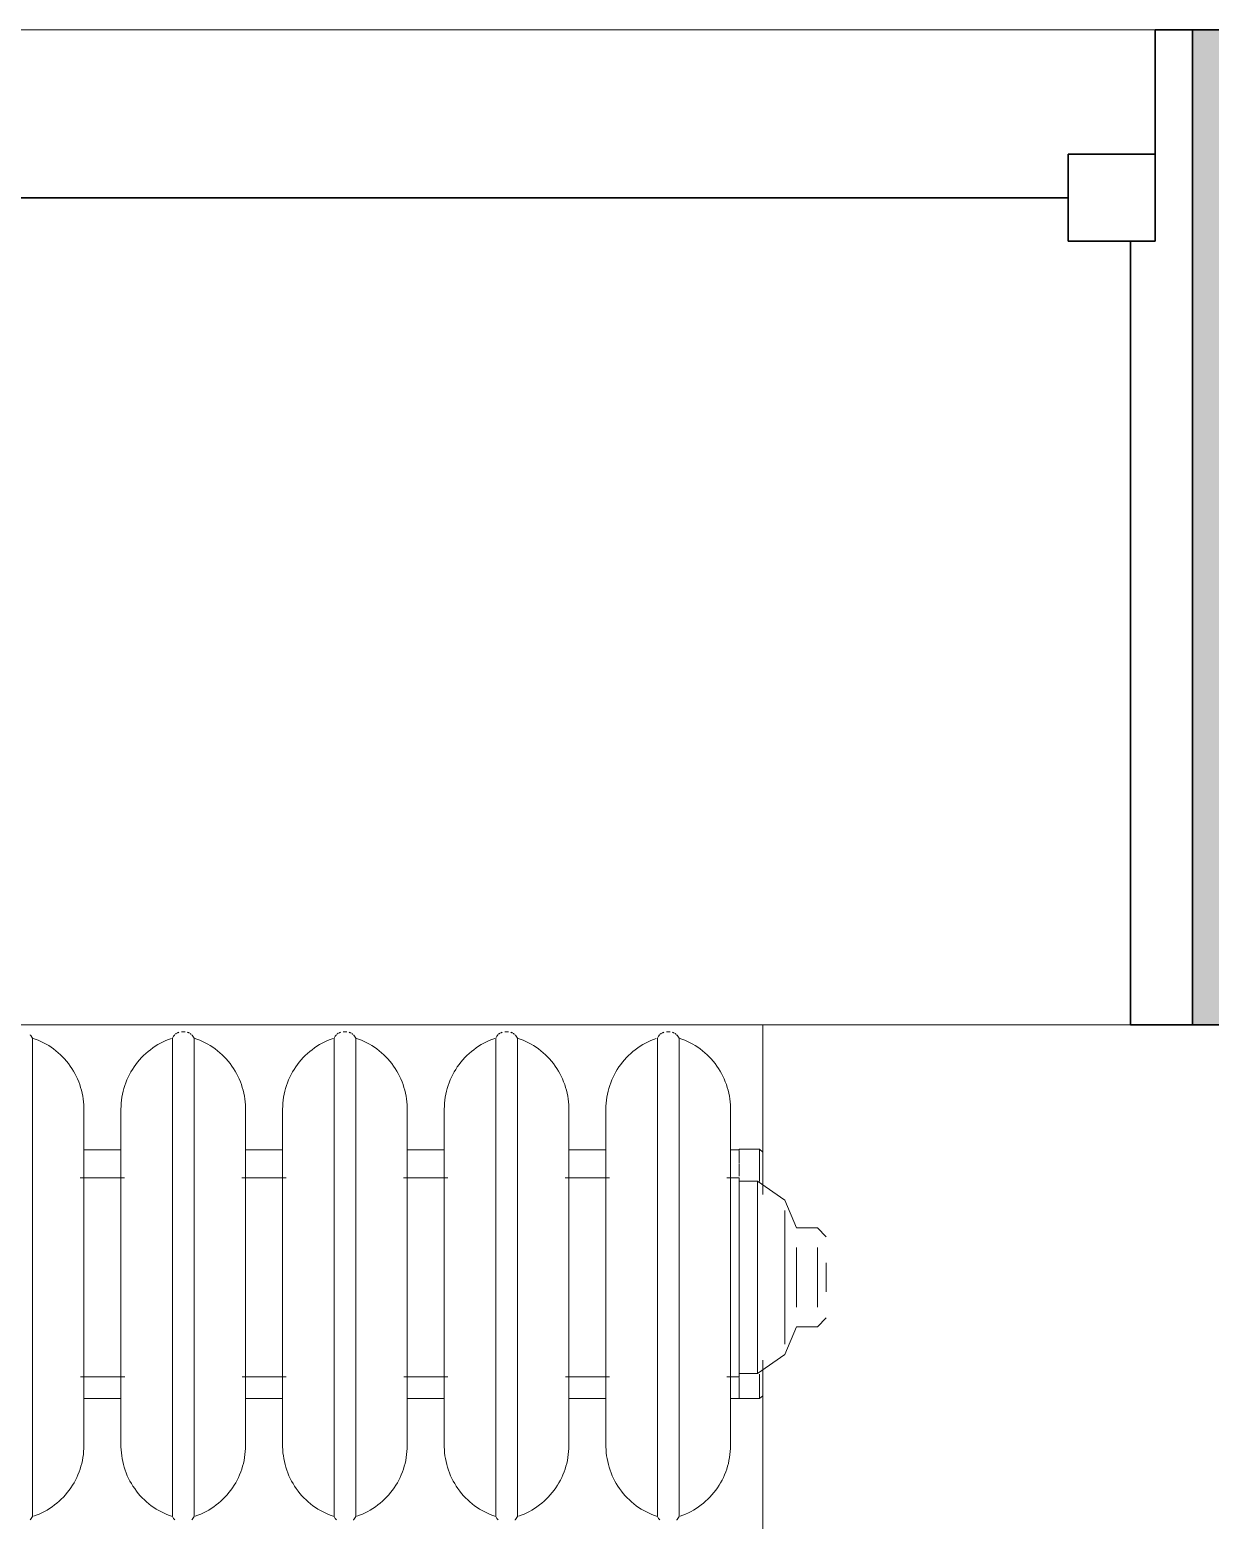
# Model space of a CAD drawing. Header units: inches. Extents: x -1159 to 2819, y -194 to 4438.
# Drawn here: x -400.94 to -377.2, y 533.73 to 563.68 of the extents above; entities that cross this region are included whole.
import ezdxf

# ---------------------------------------------------------------- set-up
doc = ezdxf.new("R2010")
doc.units = ezdxf.units.IN
doc.header["$MEASUREMENT"] = 0
for name, color, linetype, lineweight in [('A-GENM', 13, 'Continuous', 18), ('A-GLAZ', 151, 'Continuous', 18), ('A-WALL', 113, 'Continuous', 18), ('A-WALL-PATT', 111, 'Continuous', 18), ('Q-CASE', 31, 'Continuous', 9)]:
    doc.layers.add(name, color=color, linetype=linetype, lineweight=lineweight)

# ---------------------------------------------------------------- blocks, each defined once
blk = doc.blocks.new('Double Hung - side window 4_ X 6_ 3_ H 3-6972675-3RD FLOOR - POWER _ SIGNAL B')
at = {"layer": 'A-GLAZ', "color": 8, "lineweight": 30}
for p, q in [((-20.865, 10), (-22.115, 10)), ((-20.865, 10), (-20.865, -5.75)), ((20.865, 10), (22.115, 10)), ((20.865, -5.75), (20.865, 10)), ((-21.365, -5.75), (-19.615, -5.75)), ((-21.365, -7.5), (-21.365, -5.75)), ((-21.365, -5.75), (-20.865, -5.75)), ((-21.365, -5.75), (-21.365, -10)), ((-19.615, -7.5), (-19.615, -5.75)), ((19.615, -7.5), (19.615, -5.75)), ((21.365, -5.75), (19.615, -5.75)), ((20.865, -5.75), (21.365, -5.75)), ((21.365, -7.5), (21.365, -5.75)), ((21.365, -5.75), (21.365, -10)), ((-19.615, -6.625), (19.615, -6.625)), ((-21.365, -7.5), (-19.615, -7.5)), ((21.365, -7.5), (19.615, -7.5)), ((-22.115, -10), (-21.365, -10)), ((22.115, -10), (21.365, -10))]:
    blk.add_line(p, q, dxfattribs=at)
blk = doc.blocks.new('Cast_Iron_Radiator_8182 - Cast_Iron_Radiator_8182-V40-3RD FLOOR - POWER _ SIGNAL B')
at = {"layer": 'A-GENM', "lineweight": 9}
for p, q in [((-5.943, 4.848), (-5.968, 4.809)), ((-5.968, 1), (-5.968, 4.809)), ((-5.532, 4.809), (-5.557, 4.848)), ((-5.532, 1), (-5.532, 4.809)), ((-2.693, 4.848), (-2.718, 4.809)), ((-2.718, 1), (-2.718, 4.809)), ((-2.282, 4.809), (-2.307, 4.848)), ((-2.282, 1), (-2.282, 4.809)), ((0.557, 4.848), (0.532, 4.809)), ((0.532, 1), (0.532, 4.809)), ((0.968, 4.809), (0.943, 4.848)), ((0.968, 1), (0.968, 4.809)), ((3.807, 4.848), (3.782, 4.809)), ((3.782, 1), (3.782, 4.809)), ((4.218, 4.809), (4.193, 4.848)), ((4.218, 1), (4.218, 4.809)), ((7.057, 4.848), (7.032, 4.809)), ((7.032, 1), (7.032, 4.809)), ((-7.584, 2.438), (-7.654, 2.38)), ((-7.179, 2.438), (-7.584, 2.438)), ((-7.584, 1.944), (-7.584, 2.438)), ((-6.996, 2.438), (-7.179, 2.438)), ((-7.179, 2.296), (-7.179, 2.438)), ((-3.746, 2.438), (-4.501, 2.438)), ((-0.496, 2.438), (-1.251, 2.438)), ((2.754, 2.438), (1.999, 2.438)), ((6.004, 2.438), (5.249, 2.438)), ((-7.179, 2.305), (-7.179, 2.192)), ((-7.179, 2.013), (-7.179, 2.188)), ((-7.545, 1.935), (-8.095, 1.55)), ((-7.179, 1.935), (-7.545, 1.935)), ((-7.545, 1.935), (-7.545, -1.935)), ((-6.932, 2), (-7.179, 2)), ((-7.179, -2), (-7.179, 2)), ((-3.682, 2), (-4.572, 2)), ((-0.432, 2), (-1.322, 2)), ((2.818, 2), (1.928, 2)), ((6.068, 2), (5.178, 2)), ((-8.095, 1.55), (-8.331, 0.993)), ((-8.095, 1.342), (-8.095, -1.342)), ((-8.753, 0.993), (-8.929, 0.816)), ((-8.331, 0.993), (-8.753, 0.993)), ((-7.002, 1), (-7.002, -1)), ((-5.968, -1), (-5.968, 1)), ((-5.532, -1), (-5.532, 1)), ((-4.498, -1), (-4.498, 1)), ((-3.752, 1), (-3.752, -1)), ((-2.718, -1), (-2.718, 1)), ((-2.282, -1), (-2.282, 1)), ((-1.248, -1), (-1.248, 1)), ((-0.502, 1), (-0.502, -1)), ((0.532, -1), (0.532, 1)), ((0.968, -1), (0.968, 1)), ((2.002, -1), (2.002, 1)), ((2.748, 1), (2.748, -1)), ((3.782, -1), (3.782, 1)), ((4.218, -1), (4.218, 1)), ((5.252, -1), (5.252, 1)), ((5.998, 1), (5.998, -1)), ((7.032, -1), (7.032, 1)), ((-8.753, 0.602), (-8.753, -0.602)), ((-8.331, 0.602), (-8.331, -0.602)), ((-8.929, 0.294), (-8.929, -0.294)), ((-8.929, -0.816), (-8.753, -0.993)), ((-8.753, -0.993), (-8.331, -0.993)), ((-8.331, -0.993), (-8.095, -1.55)), ((-5.968, -4.809), (-5.968, -1)), ((-5.532, -4.809), (-5.532, -1)), ((-2.718, -4.809), (-2.718, -1)), ((-2.282, -4.809), (-2.282, -1)), ((0.532, -4.809), (0.532, -1)), ((0.968, -4.809), (0.968, -1)), ((3.782, -4.809), (3.782, -1)), ((4.218, -4.809), (4.218, -1)), ((7.032, -4.809), (7.032, -1)), ((-8.095, -1.55), (-7.545, -1.935)), ((-7.584, -2.575), (-7.584, -1.924)), ((-7.545, -1.935), (-7.179, -1.935)), ((-7.179, -2), (-6.928, -2)), ((-7.179, -2.287), (-7.179, -2.034)), ((-4.568, -2), (-3.678, -2)), ((-1.318, -2), (-0.428, -2)), ((1.932, -2), (2.822, -2)), ((5.182, -2), (6.072, -2)), ((-7.179, -2.301), (-7.179, -2.452)), ((-7.654, -2.516), (-7.584, -2.575)), ((-7.584, -2.575), (-7.179, -2.575)), ((-7.179, -2.551), (-7.179, -2.436)), ((-7.179, -2.562), (-6.997, -2.562)), ((-7.179, -2.565), (-7.179, -2.575)), ((-4.503, -2.562), (-3.747, -2.562)), ((-1.253, -2.562), (-0.497, -2.562)), ((1.997, -2.562), (2.753, -2.562)), ((5.247, -2.562), (6.003, -2.562)), ((-5.968, -4.809), (-5.943, -4.848)), ((-5.787, -4.933), (-5.75, -4.933)), ((-5.75, -4.933), (-5.713, -4.933)), ((-5.557, -4.848), (-5.532, -4.809)), ((-2.718, -4.809), (-2.693, -4.848)), ((-2.537, -4.933), (-2.5, -4.933)), ((-2.5, -4.933), (-2.463, -4.933)), ((-2.307, -4.848), (-2.282, -4.809)), ((0.532, -4.809), (0.557, -4.848)), ((0.713, -4.933), (0.75, -4.933)), ((0.75, -4.933), (0.787, -4.933)), ((0.943, -4.848), (0.968, -4.809)), ((3.782, -4.809), (3.807, -4.848)), ((3.963, -4.933), (4, -4.933)), ((4, -4.933), (4.037, -4.933)), ((4.193, -4.848), (4.218, -4.809)), ((7.032, -4.809), (7.057, -4.848))]:
    blk.add_line(p, q, dxfattribs=at)
at = {"layer": 'A-GENM', "lineweight": 9, "flags": 128}
for points in [[(-7.002, 3.383), (-7.001, 3.443), (-6.997, 3.503), (-6.991, 3.563), (-6.983, 3.622), (-6.972, 3.681), (-6.959, 3.74), (-6.943, 3.798), (-6.926, 3.855), (-6.906, 3.911), (-6.883, 3.967), (-6.859, 4.022), (-6.832, 4.076), (-6.804, 4.128), (-6.773, 4.18), (-6.74, 4.23), (-6.705, 4.279), (-6.668, 4.326), (-6.63, 4.372), (-6.589, 4.416), (-6.547, 4.459), (-6.503, 4.5), (-6.458, 4.539), (-6.411, 4.576), (-6.362, 4.612), (-6.312, 4.645), (-6.261, 4.677), (-6.209, 4.706), (-6.155, 4.733), (-6.101, 4.758), (-6.045, 4.781), (-5.989, 4.802)], [(-5.943, 4.848), (-5.938, 4.854), (-5.934, 4.86), (-5.929, 4.866), (-5.925, 4.872), (-5.919, 4.877)], [(-5.58, 4.876), (-5.575, 4.871), (-5.57, 4.865), (-5.565, 4.859), (-5.561, 4.854), (-5.557, 4.848)], [(-5.532, 4.809), (-5.475, 4.789), (-5.419, 4.767), (-5.365, 4.743), (-5.311, 4.716), (-5.258, 4.688), (-5.206, 4.657), (-5.156, 4.624), (-5.107, 4.59), (-5.059, 4.553), (-5.013, 4.515), (-4.969, 4.474), (-4.926, 4.432), (-4.885, 4.389), (-4.846, 4.343), (-4.808, 4.296), (-4.773, 4.248), (-4.739, 4.198), (-4.707, 4.147), (-4.678, 4.095), (-4.651, 4.042), (-4.625, 3.987), (-4.602, 3.932), (-4.581, 3.876), (-4.563, 3.819), (-4.547, 3.761), (-4.533, 3.703), (-4.521, 3.644), (-4.512, 3.585), (-4.505, 3.525), (-4.5, 3.465), (-4.498, 3.405), (-4.498, 3.383)], [(-3.752, 3.383), (-3.751, 3.443), (-3.747, 3.503), (-3.741, 3.563), (-3.733, 3.622), (-3.722, 3.681), (-3.709, 3.74), (-3.693, 3.798), (-3.676, 3.855), (-3.656, 3.911), (-3.633, 3.967), (-3.609, 4.022), (-3.582, 4.076), (-3.554, 4.128), (-3.523, 4.18), (-3.49, 4.23), (-3.455, 4.279), (-3.418, 4.326), (-3.38, 4.372), (-3.339, 4.416), (-3.297, 4.459), (-3.253, 4.5), (-3.208, 4.539), (-3.161, 4.576), (-3.112, 4.612), (-3.062, 4.645), (-3.011, 4.677), (-2.959, 4.706), (-2.905, 4.733), (-2.851, 4.758), (-2.795, 4.781), (-2.739, 4.802)], [(-2.693, 4.848), (-2.688, 4.854), (-2.684, 4.86), (-2.679, 4.866), (-2.675, 4.872), (-2.669, 4.877)], [(-2.33, 4.876), (-2.325, 4.871), (-2.32, 4.865), (-2.315, 4.859), (-2.311, 4.854), (-2.307, 4.848)], [(-2.282, 4.809), (-2.225, 4.789), (-2.169, 4.767), (-2.115, 4.743), (-2.061, 4.716), (-2.008, 4.688), (-1.956, 4.657), (-1.906, 4.624), (-1.857, 4.59), (-1.809, 4.553), (-1.763, 4.515), (-1.719, 4.474), (-1.676, 4.432), (-1.635, 4.389), (-1.596, 4.343), (-1.558, 4.296), (-1.523, 4.248), (-1.489, 4.198), (-1.457, 4.147), (-1.428, 4.095), (-1.401, 4.042), (-1.375, 3.987), (-1.352, 3.932), (-1.331, 3.876), (-1.313, 3.819), (-1.297, 3.761), (-1.283, 3.703), (-1.271, 3.644), (-1.262, 3.585), (-1.255, 3.525), (-1.25, 3.465), (-1.248, 3.405), (-1.248, 3.383)], [(-0.502, 3.383), (-0.501, 3.443), (-0.497, 3.503), (-0.491, 3.563), (-0.483, 3.622), (-0.472, 3.681), (-0.459, 3.74), (-0.443, 3.798), (-0.426, 3.855), (-0.406, 3.911), (-0.383, 3.967), (-0.359, 4.022), (-0.332, 4.076), (-0.304, 4.128), (-0.273, 4.18), (-0.24, 4.23), (-0.205, 4.279), (-0.168, 4.326), (-0.13, 4.372), (-0.089, 4.416), (-0.047, 4.459), (-0.003, 4.5), (0.042, 4.539), (0.089, 4.576), (0.138, 4.612), (0.188, 4.645), (0.239, 4.677), (0.291, 4.706), (0.345, 4.733), (0.399, 4.758), (0.455, 4.781), (0.511, 4.802)], [(0.557, 4.848), (0.562, 4.854), (0.566, 4.86), (0.571, 4.866), (0.575, 4.872), (0.581, 4.877)], [(0.92, 4.876), (0.925, 4.871), (0.93, 4.865), (0.935, 4.859), (0.939, 4.854), (0.943, 4.848)], [(0.968, 4.809), (1.025, 4.789), (1.081, 4.767), (1.135, 4.743), (1.189, 4.716), (1.242, 4.688), (1.294, 4.657), (1.344, 4.624), (1.393, 4.59), (1.441, 4.553), (1.487, 4.515), (1.531, 4.474), (1.574, 4.432), (1.615, 4.389), (1.654, 4.343), (1.692, 4.296), (1.727, 4.248), (1.761, 4.198), (1.793, 4.147), (1.822, 4.095), (1.849, 4.042), (1.875, 3.987), (1.898, 3.932), (1.919, 3.876), (1.937, 3.819), (1.953, 3.761), (1.967, 3.703), (1.979, 3.644), (1.988, 3.585), (1.995, 3.525), (2, 3.465), (2.002, 3.405), (2.002, 3.383)], [(2.748, 3.383), (2.749, 3.443), (2.753, 3.503), (2.759, 3.563), (2.767, 3.622), (2.778, 3.681), (2.791, 3.74), (2.807, 3.798), (2.824, 3.855), (2.844, 3.911), (2.867, 3.967), (2.891, 4.022), (2.918, 4.076), (2.946, 4.128), (2.977, 4.18), (3.01, 4.23), (3.045, 4.279), (3.082, 4.326), (3.12, 4.372), (3.161, 4.416), (3.203, 4.459), (3.247, 4.5), (3.292, 4.539), (3.339, 4.576), (3.388, 4.612), (3.438, 4.645), (3.489, 4.677), (3.541, 4.706), (3.595, 4.733), (3.649, 4.758), (3.705, 4.781), (3.761, 4.802)], [(3.807, 4.848), (3.812, 4.854), (3.816, 4.86), (3.821, 4.866), (3.825, 4.872), (3.831, 4.877)], [(4.17, 4.876), (4.175, 4.871), (4.18, 4.865), (4.185, 4.859), (4.189, 4.854), (4.193, 4.848)], [(4.218, 4.809), (4.275, 4.789), (4.331, 4.767), (4.385, 4.743), (4.439, 4.716), (4.492, 4.688), (4.544, 4.657), (4.594, 4.624), (4.643, 4.59), (4.691, 4.553), (4.737, 4.515), (4.781, 4.474), (4.824, 4.432), (4.865, 4.389), (4.904, 4.343), (4.942, 4.296), (4.977, 4.248), (5.011, 4.198), (5.043, 4.147), (5.072, 4.095), (5.099, 4.042), (5.125, 3.987), (5.148, 3.932), (5.169, 3.876), (5.187, 3.819), (5.203, 3.761), (5.217, 3.703), (5.229, 3.644), (5.238, 3.585), (5.245, 3.525), (5.25, 3.465), (5.252, 3.405), (5.252, 3.383)], [(5.998, 3.383), (5.999, 3.443), (6.003, 3.503), (6.009, 3.563), (6.017, 3.622), (6.028, 3.681), (6.041, 3.74), (6.057, 3.798), (6.074, 3.855), (6.094, 3.911), (6.117, 3.967), (6.141, 4.022), (6.168, 4.076), (6.196, 4.128), (6.227, 4.18), (6.26, 4.23), (6.295, 4.279), (6.332, 4.326), (6.37, 4.372), (6.411, 4.416), (6.453, 4.459), (6.497, 4.5), (6.542, 4.539), (6.589, 4.576), (6.638, 4.612), (6.688, 4.645), (6.739, 4.677), (6.791, 4.706), (6.845, 4.733), (6.899, 4.758), (6.955, 4.781), (7.011, 4.802)], [(7.057, 4.848), (7.062, 4.854), (7.066, 4.86), (7.071, 4.866), (7.075, 4.872), (7.081, 4.877)], [(-7.002, 2.438), (-7.002, 2.498), (-7.002, 2.571), (-7.002, 2.642), (-7.002, 2.71), (-7.002, 2.775), (-7.002, 2.837), (-7.002, 2.896), (-7.002, 2.952), (-7.002, 3.005), (-7.002, 3.055), (-7.002, 3.102), (-7.002, 3.145), (-7.002, 3.185), (-7.002, 3.221), (-7.002, 3.254), (-7.002, 3.283), (-7.002, 3.309), (-7.002, 3.33), (-7.002, 3.348), (-7.002, 3.363), (-7.002, 3.373), (-7.002, 3.38), (-7.002, 3.383), (-7.002, 3.383)], [(-7.002, 3.383), (-7.002, 3.381), (-7.002, 3.375), (-7.002, 3.366), (-7.002, 3.353), (-7.002, 3.336), (-7.002, 3.315), (-7.002, 3.29), (-7.002, 3.262), (-7.002, 3.23), (-7.002, 3.195), (-7.002, 3.156), (-7.002, 3.114), (-7.002, 3.068), (-7.002, 3.019), (-7.002, 2.967), (-7.002, 2.911), (-7.002, 2.853), (-7.002, 2.792), (-7.002, 2.727), (-7.002, 2.66), (-7.002, 2.591), (-7.002, 2.518), (-7.002, 2.444), (-7.002, 2.367), (-7.002, 2.288), (-7.002, 2.206), (-7.002, 2.123), (-7.002, 2.038), (-7.002, 1.952), (-7.002, 1.864), (-7.002, 1.774), (-7.002, 1.683), (-7.002, 1.591), (-7.002, 1.499), (-7.002, 1.405), (-7.002, 1.311), (-7.002, 1.216), (-7.002, 1.121), (-7.002, 1.026), (-7.002, 1)], [(-4.498, 3.383), (-4.498, 3.381), (-4.498, 3.375), (-4.498, 3.366), (-4.498, 3.353), (-4.498, 3.336), (-4.498, 3.315), (-4.498, 3.29), (-4.498, 3.262), (-4.498, 3.23), (-4.498, 3.195), (-4.498, 3.156), (-4.498, 3.114), (-4.498, 3.068), (-4.498, 3.019), (-4.498, 2.967), (-4.498, 2.911), (-4.498, 2.853), (-4.498, 2.792), (-4.498, 2.727), (-4.498, 2.66), (-4.498, 2.591), (-4.498, 2.518), (-4.498, 2.444)], [(-4.498, 1), (-4.498, 1.095), (-4.498, 1.19), (-4.498, 1.285), (-4.498, 1.38), (-4.498, 1.473), (-4.498, 1.566), (-4.498, 1.659), (-4.498, 1.75), (-4.498, 1.839), (-4.498, 1.928), (-4.498, 2.015), (-4.498, 2.1), (-4.498, 2.184), (-4.498, 2.266), (-4.498, 2.346), (-4.498, 2.423), (-4.498, 2.498), (-4.498, 2.571), (-4.498, 2.642), (-4.498, 2.71), (-4.498, 2.775), (-4.498, 2.837), (-4.498, 2.896), (-4.498, 2.952), (-4.498, 3.005), (-4.498, 3.055), (-4.498, 3.102), (-4.498, 3.145), (-4.498, 3.185), (-4.498, 3.221), (-4.498, 3.254), (-4.498, 3.283), (-4.498, 3.309), (-4.498, 3.33), (-4.498, 3.348), (-4.498, 3.363), (-4.498, 3.373), (-4.498, 3.38), (-4.498, 3.383), (-4.498, 3.383)], [(-3.752, 2.438), (-3.752, 2.498), (-3.752, 2.571), (-3.752, 2.642), (-3.752, 2.71), (-3.752, 2.775), (-3.752, 2.837), (-3.752, 2.896), (-3.752, 2.952), (-3.752, 3.005), (-3.752, 3.055), (-3.752, 3.102), (-3.752, 3.145), (-3.752, 3.185), (-3.752, 3.221), (-3.752, 3.254), (-3.752, 3.283), (-3.752, 3.309), (-3.752, 3.33), (-3.752, 3.348), (-3.752, 3.363), (-3.752, 3.373), (-3.752, 3.38), (-3.752, 3.383), (-3.752, 3.383)], [(-3.752, 3.383), (-3.752, 3.381), (-3.752, 3.375), (-3.752, 3.366), (-3.752, 3.353), (-3.752, 3.336), (-3.752, 3.315), (-3.752, 3.29), (-3.752, 3.262), (-3.752, 3.23), (-3.752, 3.195), (-3.752, 3.156), (-3.752, 3.114), (-3.752, 3.068), (-3.752, 3.019), (-3.752, 2.967), (-3.752, 2.911), (-3.752, 2.853), (-3.752, 2.792), (-3.752, 2.727), (-3.752, 2.66), (-3.752, 2.591), (-3.752, 2.518), (-3.752, 2.444), (-3.752, 2.367), (-3.752, 2.288), (-3.752, 2.206), (-3.752, 2.123), (-3.752, 2.038), (-3.752, 1.952), (-3.752, 1.864), (-3.752, 1.774), (-3.752, 1.683), (-3.752, 1.591), (-3.752, 1.499), (-3.752, 1.405), (-3.752, 1.311), (-3.752, 1.216), (-3.752, 1.121), (-3.752, 1.026), (-3.752, 1)], [(-1.248, 3.383), (-1.248, 3.381), (-1.248, 3.375), (-1.248, 3.366), (-1.248, 3.353), (-1.248, 3.336), (-1.248, 3.315), (-1.248, 3.29), (-1.248, 3.262), (-1.248, 3.23), (-1.248, 3.195), (-1.248, 3.156), (-1.248, 3.114), (-1.248, 3.068), (-1.248, 3.019), (-1.248, 2.967), (-1.248, 2.911), (-1.248, 2.853), (-1.248, 2.792), (-1.248, 2.727), (-1.248, 2.66), (-1.248, 2.591), (-1.248, 2.518), (-1.248, 2.444)], [(-1.248, 1), (-1.248, 1.095), (-1.248, 1.19), (-1.248, 1.285), (-1.248, 1.38), (-1.248, 1.473), (-1.248, 1.566), (-1.248, 1.659), (-1.248, 1.75), (-1.248, 1.839), (-1.248, 1.928), (-1.248, 2.015), (-1.248, 2.1), (-1.248, 2.184), (-1.248, 2.266), (-1.248, 2.346), (-1.248, 2.423), (-1.248, 2.498), (-1.248, 2.571), (-1.248, 2.642), (-1.248, 2.71), (-1.248, 2.775), (-1.248, 2.837), (-1.248, 2.896), (-1.248, 2.952), (-1.248, 3.005), (-1.248, 3.055), (-1.248, 3.102), (-1.248, 3.145), (-1.248, 3.185), (-1.248, 3.221), (-1.248, 3.254), (-1.248, 3.283), (-1.248, 3.309), (-1.248, 3.33), (-1.248, 3.348), (-1.248, 3.363), (-1.248, 3.373), (-1.248, 3.38), (-1.248, 3.383), (-1.248, 3.383)], [(-0.502, 2.438), (-0.502, 2.498), (-0.502, 2.571), (-0.502, 2.642), (-0.502, 2.71), (-0.502, 2.775), (-0.502, 2.837), (-0.502, 2.896), (-0.502, 2.952), (-0.502, 3.005), (-0.502, 3.055), (-0.502, 3.102), (-0.502, 3.145), (-0.502, 3.185), (-0.502, 3.221), (-0.502, 3.254), (-0.502, 3.283), (-0.502, 3.309), (-0.502, 3.33), (-0.502, 3.348), (-0.502, 3.363), (-0.502, 3.373), (-0.502, 3.38), (-0.502, 3.383), (-0.502, 3.383)], [(-0.502, 3.383), (-0.502, 3.381), (-0.502, 3.375), (-0.502, 3.366), (-0.502, 3.353), (-0.502, 3.336), (-0.502, 3.315), (-0.502, 3.29), (-0.502, 3.262), (-0.502, 3.23), (-0.502, 3.195), (-0.502, 3.156), (-0.502, 3.114), (-0.502, 3.068), (-0.502, 3.019), (-0.502, 2.967), (-0.502, 2.911), (-0.502, 2.853), (-0.502, 2.792), (-0.502, 2.727), (-0.502, 2.66), (-0.502, 2.591), (-0.502, 2.518), (-0.502, 2.444), (-0.502, 2.367), (-0.502, 2.288), (-0.502, 2.206), (-0.502, 2.123), (-0.502, 2.038), (-0.502, 1.952), (-0.502, 1.864), (-0.502, 1.774), (-0.502, 1.683), (-0.502, 1.591), (-0.502, 1.499), (-0.502, 1.405), (-0.502, 1.311), (-0.502, 1.216), (-0.502, 1.121), (-0.502, 1.026), (-0.502, 1)], [(2.002, 3.383), (2.002, 3.381), (2.002, 3.375), (2.002, 3.366), (2.002, 3.353), (2.002, 3.336), (2.002, 3.315), (2.002, 3.29), (2.002, 3.262), (2.002, 3.23), (2.002, 3.195), (2.002, 3.156), (2.002, 3.114), (2.002, 3.068), (2.002, 3.019), (2.002, 2.967), (2.002, 2.911), (2.002, 2.853), (2.002, 2.792), (2.002, 2.727), (2.002, 2.66), (2.002, 2.591), (2.002, 2.518), (2.002, 2.444)], [(2.002, 1), (2.002, 1.095), (2.002, 1.19), (2.002, 1.285), (2.002, 1.38), (2.002, 1.473), (2.002, 1.566), (2.002, 1.659), (2.002, 1.75), (2.002, 1.839), (2.002, 1.928), (2.002, 2.015), (2.002, 2.1), (2.002, 2.184), (2.002, 2.266), (2.002, 2.346), (2.002, 2.423), (2.002, 2.498), (2.002, 2.571), (2.002, 2.642), (2.002, 2.71), (2.002, 2.775), (2.002, 2.837), (2.002, 2.896), (2.002, 2.952), (2.002, 3.005), (2.002, 3.055), (2.002, 3.102), (2.002, 3.145), (2.002, 3.185), (2.002, 3.221), (2.002, 3.254), (2.002, 3.283), (2.002, 3.309), (2.002, 3.33), (2.002, 3.348), (2.002, 3.363), (2.002, 3.373), (2.002, 3.38), (2.002, 3.383), (2.002, 3.383)], [(2.748, 2.438), (2.748, 2.498), (2.748, 2.571), (2.748, 2.642), (2.748, 2.71), (2.748, 2.775), (2.748, 2.837), (2.748, 2.896), (2.748, 2.952), (2.748, 3.005), (2.748, 3.055), (2.748, 3.102), (2.748, 3.145), (2.748, 3.185), (2.748, 3.221), (2.748, 3.254), (2.748, 3.283), (2.748, 3.309), (2.748, 3.33), (2.748, 3.348), (2.748, 3.363), (2.748, 3.373), (2.748, 3.38), (2.748, 3.383), (2.748, 3.383)], [(2.748, 3.383), (2.748, 3.381), (2.748, 3.375), (2.748, 3.366), (2.748, 3.353), (2.748, 3.336), (2.748, 3.315), (2.748, 3.29), (2.748, 3.262), (2.748, 3.23), (2.748, 3.195), (2.748, 3.156), (2.748, 3.114), (2.748, 3.068), (2.748, 3.019), (2.748, 2.967), (2.748, 2.911), (2.748, 2.853), (2.748, 2.792), (2.748, 2.727), (2.748, 2.66), (2.748, 2.591), (2.748, 2.518), (2.748, 2.444), (2.748, 2.367), (2.748, 2.288), (2.748, 2.206), (2.748, 2.123), (2.748, 2.038), (2.748, 1.952), (2.748, 1.864), (2.748, 1.774), (2.748, 1.683), (2.748, 1.591), (2.748, 1.499), (2.748, 1.405), (2.748, 1.311), (2.748, 1.216), (2.748, 1.121), (2.748, 1.026), (2.748, 1)], [(5.252, 3.383), (5.252, 3.381), (5.252, 3.375), (5.252, 3.366), (5.252, 3.353), (5.252, 3.336), (5.252, 3.315), (5.252, 3.29), (5.252, 3.262), (5.252, 3.23), (5.252, 3.195), (5.252, 3.156), (5.252, 3.114), (5.252, 3.068), (5.252, 3.019), (5.252, 2.967), (5.252, 2.911), (5.252, 2.853), (5.252, 2.792), (5.252, 2.727), (5.252, 2.66), (5.252, 2.591), (5.252, 2.518), (5.252, 2.444)], [(5.252, 1), (5.252, 1.095), (5.252, 1.19), (5.252, 1.285), (5.252, 1.38), (5.252, 1.473), (5.252, 1.566), (5.252, 1.659), (5.252, 1.75), (5.252, 1.839), (5.252, 1.928), (5.252, 2.015), (5.252, 2.1), (5.252, 2.184), (5.252, 2.266), (5.252, 2.346), (5.252, 2.423), (5.252, 2.498), (5.252, 2.571), (5.252, 2.642), (5.252, 2.71), (5.252, 2.775), (5.252, 2.837), (5.252, 2.896), (5.252, 2.952), (5.252, 3.005), (5.252, 3.055), (5.252, 3.102), (5.252, 3.145), (5.252, 3.185), (5.252, 3.221), (5.252, 3.254), (5.252, 3.283), (5.252, 3.309), (5.252, 3.33), (5.252, 3.348), (5.252, 3.363), (5.252, 3.373), (5.252, 3.38), (5.252, 3.383), (5.252, 3.383)], [(5.998, 2.438), (5.998, 2.498), (5.998, 2.571), (5.998, 2.642), (5.998, 2.71), (5.998, 2.775), (5.998, 2.837), (5.998, 2.896), (5.998, 2.952), (5.998, 3.005), (5.998, 3.055), (5.998, 3.102), (5.998, 3.145), (5.998, 3.185), (5.998, 3.221), (5.998, 3.254), (5.998, 3.283), (5.998, 3.309), (5.998, 3.33), (5.998, 3.348), (5.998, 3.363), (5.998, 3.373), (5.998, 3.38), (5.998, 3.383), (5.998, 3.383)], [(5.998, 3.383), (5.998, 3.381), (5.998, 3.375), (5.998, 3.366), (5.998, 3.353), (5.998, 3.336), (5.998, 3.315), (5.998, 3.29), (5.998, 3.262), (5.998, 3.23), (5.998, 3.195), (5.998, 3.156), (5.998, 3.114), (5.998, 3.068), (5.998, 3.019), (5.998, 2.967), (5.998, 2.911), (5.998, 2.853), (5.998, 2.792), (5.998, 2.727), (5.998, 2.66), (5.998, 2.591), (5.998, 2.518), (5.998, 2.444), (5.998, 2.367), (5.998, 2.288), (5.998, 2.206), (5.998, 2.123), (5.998, 2.038), (5.998, 1.952), (5.998, 1.864), (5.998, 1.774), (5.998, 1.683), (5.998, 1.591), (5.998, 1.499), (5.998, 1.405), (5.998, 1.311), (5.998, 1.216), (5.998, 1.121), (5.998, 1.026), (5.998, 1)], [(-7.002, -1), (-7.002, -1.095), (-7.002, -1.19), (-7.002, -1.285), (-7.002, -1.38), (-7.002, -1.473), (-7.002, -1.566), (-7.002, -1.659), (-7.002, -1.75), (-7.002, -1.839), (-7.002, -1.928), (-7.002, -2.015), (-7.002, -2.1), (-7.002, -2.184), (-7.002, -2.266), (-7.002, -2.346), (-7.002, -2.423), (-7.002, -2.498), (-7.002, -2.571), (-7.002, -2.642), (-7.002, -2.71), (-7.002, -2.775), (-7.002, -2.837), (-7.002, -2.896), (-7.002, -2.952), (-7.002, -3.005), (-7.002, -3.055), (-7.002, -3.102), (-7.002, -3.145), (-7.002, -3.185), (-7.002, -3.221), (-7.002, -3.254), (-7.002, -3.283), (-7.002, -3.309), (-7.002, -3.33), (-7.002, -3.348), (-7.002, -3.363), (-7.002, -3.373), (-7.002, -3.38), (-7.002, -3.383), (-7.002, -3.383)], [(-4.498, -3.383), (-4.498, -3.381), (-4.498, -3.375), (-4.498, -3.366), (-4.498, -3.353), (-4.498, -3.336), (-4.498, -3.315), (-4.498, -3.29), (-4.498, -3.262), (-4.498, -3.23), (-4.498, -3.195), (-4.498, -3.156), (-4.498, -3.114), (-4.498, -3.068), (-4.498, -3.019), (-4.498, -2.967), (-4.498, -2.911), (-4.498, -2.853), (-4.498, -2.792), (-4.498, -2.727), (-4.498, -2.66), (-4.498, -2.591), (-4.498, -2.518), (-4.498, -2.444), (-4.498, -2.367), (-4.498, -2.288), (-4.498, -2.206), (-4.498, -2.123), (-4.498, -2.038), (-4.498, -1.952), (-4.498, -1.864), (-4.498, -1.774), (-4.498, -1.683), (-4.498, -1.591), (-4.498, -1.499), (-4.498, -1.405), (-4.498, -1.311), (-4.498, -1.216), (-4.498, -1.121), (-4.498, -1.026), (-4.498, -1)], [(-3.752, -1), (-3.752, -1.095), (-3.752, -1.19), (-3.752, -1.285), (-3.752, -1.38), (-3.752, -1.473), (-3.752, -1.566), (-3.752, -1.659), (-3.752, -1.75), (-3.752, -1.839), (-3.752, -1.928), (-3.752, -2.015), (-3.752, -2.1), (-3.752, -2.184), (-3.752, -2.266), (-3.752, -2.346), (-3.752, -2.423), (-3.752, -2.498), (-3.752, -2.571), (-3.752, -2.642), (-3.752, -2.71), (-3.752, -2.775), (-3.752, -2.837), (-3.752, -2.896), (-3.752, -2.952), (-3.752, -3.005), (-3.752, -3.055), (-3.752, -3.102), (-3.752, -3.145), (-3.752, -3.185), (-3.752, -3.221), (-3.752, -3.254), (-3.752, -3.283), (-3.752, -3.309), (-3.752, -3.33), (-3.752, -3.348), (-3.752, -3.363), (-3.752, -3.373), (-3.752, -3.38), (-3.752, -3.383), (-3.752, -3.383)], [(-1.248, -3.383), (-1.248, -3.381), (-1.248, -3.375), (-1.248, -3.366), (-1.248, -3.353), (-1.248, -3.336), (-1.248, -3.315), (-1.248, -3.29), (-1.248, -3.262), (-1.248, -3.23), (-1.248, -3.195), (-1.248, -3.156), (-1.248, -3.114), (-1.248, -3.068), (-1.248, -3.019), (-1.248, -2.967), (-1.248, -2.911), (-1.248, -2.853), (-1.248, -2.792), (-1.248, -2.727), (-1.248, -2.66), (-1.248, -2.591), (-1.248, -2.518), (-1.248, -2.444), (-1.248, -2.367), (-1.248, -2.288), (-1.248, -2.206), (-1.248, -2.123), (-1.248, -2.038), (-1.248, -1.952), (-1.248, -1.864), (-1.248, -1.774), (-1.248, -1.683), (-1.248, -1.591), (-1.248, -1.499), (-1.248, -1.405), (-1.248, -1.311), (-1.248, -1.216), (-1.248, -1.121), (-1.248, -1.026), (-1.248, -1)], [(-0.502, -1), (-0.502, -1.095), (-0.502, -1.19), (-0.502, -1.285), (-0.502, -1.38), (-0.502, -1.473), (-0.502, -1.566), (-0.502, -1.659), (-0.502, -1.75), (-0.502, -1.839), (-0.502, -1.928), (-0.502, -2.015), (-0.502, -2.1), (-0.502, -2.184), (-0.502, -2.266), (-0.502, -2.346), (-0.502, -2.423), (-0.502, -2.498), (-0.502, -2.571), (-0.502, -2.642), (-0.502, -2.71), (-0.502, -2.775), (-0.502, -2.837), (-0.502, -2.896), (-0.502, -2.952), (-0.502, -3.005), (-0.502, -3.055), (-0.502, -3.102), (-0.502, -3.145), (-0.502, -3.185), (-0.502, -3.221), (-0.502, -3.254), (-0.502, -3.283), (-0.502, -3.309), (-0.502, -3.33), (-0.502, -3.348), (-0.502, -3.363), (-0.502, -3.373), (-0.502, -3.38), (-0.502, -3.383), (-0.502, -3.383)], [(2.002, -3.383), (2.002, -3.381), (2.002, -3.375), (2.002, -3.366), (2.002, -3.353), (2.002, -3.336), (2.002, -3.315), (2.002, -3.29), (2.002, -3.262), (2.002, -3.23), (2.002, -3.195), (2.002, -3.156), (2.002, -3.114), (2.002, -3.068), (2.002, -3.019), (2.002, -2.967), (2.002, -2.911), (2.002, -2.853), (2.002, -2.792), (2.002, -2.727), (2.002, -2.66), (2.002, -2.591), (2.002, -2.518), (2.002, -2.444), (2.002, -2.367), (2.002, -2.288), (2.002, -2.206), (2.002, -2.123), (2.002, -2.038), (2.002, -1.952), (2.002, -1.864), (2.002, -1.774), (2.002, -1.683), (2.002, -1.591), (2.002, -1.499), (2.002, -1.405), (2.002, -1.311), (2.002, -1.216), (2.002, -1.121), (2.002, -1.026), (2.002, -1)], [(2.748, -1), (2.748, -1.095), (2.748, -1.19), (2.748, -1.285), (2.748, -1.38), (2.748, -1.473), (2.748, -1.566), (2.748, -1.659), (2.748, -1.75), (2.748, -1.839), (2.748, -1.928), (2.748, -2.015), (2.748, -2.1), (2.748, -2.184), (2.748, -2.266), (2.748, -2.346), (2.748, -2.423), (2.748, -2.498), (2.748, -2.571), (2.748, -2.642), (2.748, -2.71), (2.748, -2.775), (2.748, -2.837), (2.748, -2.896), (2.748, -2.952), (2.748, -3.005), (2.748, -3.055), (2.748, -3.102), (2.748, -3.145), (2.748, -3.185), (2.748, -3.221), (2.748, -3.254), (2.748, -3.283), (2.748, -3.309), (2.748, -3.33), (2.748, -3.348), (2.748, -3.363), (2.748, -3.373), (2.748, -3.38), (2.748, -3.383), (2.748, -3.383)], [(5.252, -3.383), (5.252, -3.381), (5.252, -3.375), (5.252, -3.366), (5.252, -3.353), (5.252, -3.336), (5.252, -3.315), (5.252, -3.29), (5.252, -3.262), (5.252, -3.23), (5.252, -3.195), (5.252, -3.156), (5.252, -3.114), (5.252, -3.068), (5.252, -3.019), (5.252, -2.967), (5.252, -2.911), (5.252, -2.853), (5.252, -2.792), (5.252, -2.727), (5.252, -2.66), (5.252, -2.591), (5.252, -2.518), (5.252, -2.444), (5.252, -2.367), (5.252, -2.288), (5.252, -2.206), (5.252, -2.123), (5.252, -2.038), (5.252, -1.952), (5.252, -1.864), (5.252, -1.774), (5.252, -1.683), (5.252, -1.591), (5.252, -1.499), (5.252, -1.405), (5.252, -1.311), (5.252, -1.216), (5.252, -1.121), (5.252, -1.026), (5.252, -1)], [(5.998, -1), (5.998, -1.095), (5.998, -1.19), (5.998, -1.285), (5.998, -1.38), (5.998, -1.473), (5.998, -1.566), (5.998, -1.659), (5.998, -1.75), (5.998, -1.839), (5.998, -1.928), (5.998, -2.015), (5.998, -2.1), (5.998, -2.184), (5.998, -2.266), (5.998, -2.346), (5.998, -2.423), (5.998, -2.498), (5.998, -2.571), (5.998, -2.642), (5.998, -2.71), (5.998, -2.775), (5.998, -2.837), (5.998, -2.896), (5.998, -2.952), (5.998, -3.005), (5.998, -3.055), (5.998, -3.102), (5.998, -3.145), (5.998, -3.185), (5.998, -3.221), (5.998, -3.254), (5.998, -3.283), (5.998, -3.309), (5.998, -3.33), (5.998, -3.348), (5.998, -3.363), (5.998, -3.373), (5.998, -3.38), (5.998, -3.383), (5.998, -3.383)], [(-7.002, -3.383), (-7.002, -3.381), (-7.002, -3.375), (-7.002, -3.366), (-7.002, -3.353), (-7.002, -3.336), (-7.002, -3.315), (-7.002, -3.29), (-7.002, -3.262), (-7.002, -3.23), (-7.002, -3.195), (-7.002, -3.156), (-7.002, -3.114), (-7.002, -3.068), (-7.002, -3.019), (-7.002, -2.967), (-7.002, -2.911), (-7.002, -2.853), (-7.002, -2.792), (-7.002, -2.727), (-7.002, -2.66), (-7.002, -2.591), (-7.002, -2.561)], [(-4.498, -2.571), (-4.498, -2.642), (-4.498, -2.71), (-4.498, -2.775), (-4.498, -2.837), (-4.498, -2.896), (-4.498, -2.952), (-4.498, -3.005), (-4.498, -3.055), (-4.498, -3.102), (-4.498, -3.145), (-4.498, -3.185), (-4.498, -3.221), (-4.498, -3.254), (-4.498, -3.283), (-4.498, -3.309), (-4.498, -3.33), (-4.498, -3.348), (-4.498, -3.363), (-4.498, -3.373), (-4.498, -3.38), (-4.498, -3.383), (-4.498, -3.383)], [(-3.752, -3.383), (-3.752, -3.381), (-3.752, -3.375), (-3.752, -3.366), (-3.752, -3.353), (-3.752, -3.336), (-3.752, -3.315), (-3.752, -3.29), (-3.752, -3.262), (-3.752, -3.23), (-3.752, -3.195), (-3.752, -3.156), (-3.752, -3.114), (-3.752, -3.068), (-3.752, -3.019), (-3.752, -2.967), (-3.752, -2.911), (-3.752, -2.853), (-3.752, -2.792), (-3.752, -2.727), (-3.752, -2.66), (-3.752, -2.591), (-3.752, -2.562)], [(-1.248, -2.571), (-1.248, -2.642), (-1.248, -2.71), (-1.248, -2.775), (-1.248, -2.837), (-1.248, -2.896), (-1.248, -2.952), (-1.248, -3.005), (-1.248, -3.055), (-1.248, -3.102), (-1.248, -3.145), (-1.248, -3.185), (-1.248, -3.221), (-1.248, -3.254), (-1.248, -3.283), (-1.248, -3.309), (-1.248, -3.33), (-1.248, -3.348), (-1.248, -3.363), (-1.248, -3.373), (-1.248, -3.38), (-1.248, -3.383), (-1.248, -3.383)], [(-0.502, -3.383), (-0.502, -3.381), (-0.502, -3.375), (-0.502, -3.366), (-0.502, -3.353), (-0.502, -3.336), (-0.502, -3.315), (-0.502, -3.29), (-0.502, -3.262), (-0.502, -3.23), (-0.502, -3.195), (-0.502, -3.156), (-0.502, -3.114), (-0.502, -3.068), (-0.502, -3.019), (-0.502, -2.967), (-0.502, -2.911), (-0.502, -2.853), (-0.502, -2.792), (-0.502, -2.727), (-0.502, -2.66), (-0.502, -2.591), (-0.502, -2.562)], [(2.002, -2.571), (2.002, -2.642), (2.002, -2.71), (2.002, -2.775), (2.002, -2.837), (2.002, -2.896), (2.002, -2.952), (2.002, -3.005), (2.002, -3.055), (2.002, -3.102), (2.002, -3.145), (2.002, -3.185), (2.002, -3.221), (2.002, -3.254), (2.002, -3.283), (2.002, -3.309), (2.002, -3.33), (2.002, -3.348), (2.002, -3.363), (2.002, -3.373), (2.002, -3.38), (2.002, -3.383), (2.002, -3.383)], [(2.748, -3.383), (2.748, -3.381), (2.748, -3.375), (2.748, -3.366), (2.748, -3.353), (2.748, -3.336), (2.748, -3.315), (2.748, -3.29), (2.748, -3.262), (2.748, -3.23), (2.748, -3.195), (2.748, -3.156), (2.748, -3.114), (2.748, -3.068), (2.748, -3.019), (2.748, -2.967), (2.748, -2.911), (2.748, -2.853), (2.748, -2.792), (2.748, -2.727), (2.748, -2.66), (2.748, -2.591), (2.748, -2.562)], [(5.252, -2.571), (5.252, -2.642), (5.252, -2.71), (5.252, -2.775), (5.252, -2.837), (5.252, -2.896), (5.252, -2.952), (5.252, -3.005), (5.252, -3.055), (5.252, -3.102), (5.252, -3.145), (5.252, -3.185), (5.252, -3.221), (5.252, -3.254), (5.252, -3.283), (5.252, -3.309), (5.252, -3.33), (5.252, -3.348), (5.252, -3.363), (5.252, -3.373), (5.252, -3.38), (5.252, -3.383), (5.252, -3.383)], [(5.998, -3.383), (5.998, -3.381), (5.998, -3.375), (5.998, -3.366), (5.998, -3.353), (5.998, -3.336), (5.998, -3.315), (5.998, -3.29), (5.998, -3.262), (5.998, -3.23), (5.998, -3.195), (5.998, -3.156), (5.998, -3.114), (5.998, -3.068), (5.998, -3.019), (5.998, -2.967), (5.998, -2.911), (5.998, -2.853), (5.998, -2.792), (5.998, -2.727), (5.998, -2.66), (5.998, -2.591), (5.998, -2.562)], [(-5.968, -4.809), (-6.025, -4.789), (-6.081, -4.767), (-6.135, -4.743), (-6.189, -4.716), (-6.242, -4.688), (-6.294, -4.657), (-6.344, -4.624), (-6.393, -4.59), (-6.441, -4.553), (-6.487, -4.515), (-6.531, -4.474), (-6.574, -4.432), (-6.615, -4.389), (-6.654, -4.343), (-6.692, -4.296), (-6.727, -4.248), (-6.761, -4.198), (-6.793, -4.147), (-6.822, -4.095), (-6.849, -4.042), (-6.875, -3.987), (-6.898, -3.932), (-6.919, -3.876), (-6.937, -3.819), (-6.953, -3.761), (-6.967, -3.703), (-6.979, -3.644), (-6.988, -3.585), (-6.995, -3.525), (-7, -3.465), (-7.002, -3.405), (-7.002, -3.383)], [(-4.498, -3.383), (-4.499, -3.443), (-4.503, -3.503), (-4.509, -3.563), (-4.517, -3.622), (-4.528, -3.681), (-4.541, -3.74), (-4.557, -3.798), (-4.574, -3.855), (-4.594, -3.911), (-4.617, -3.967), (-4.641, -4.022), (-4.668, -4.076), (-4.696, -4.128), (-4.727, -4.18), (-4.76, -4.23), (-4.795, -4.279), (-4.832, -4.326), (-4.87, -4.372), (-4.911, -4.416), (-4.953, -4.459), (-4.997, -4.5), (-5.042, -4.539), (-5.089, -4.576), (-5.138, -4.612), (-5.188, -4.645), (-5.239, -4.677), (-5.291, -4.706), (-5.345, -4.733), (-5.399, -4.758), (-5.455, -4.781), (-5.511, -4.802)], [(-2.718, -4.809), (-2.775, -4.789), (-2.831, -4.767), (-2.885, -4.743), (-2.939, -4.716), (-2.992, -4.688), (-3.044, -4.657), (-3.094, -4.624), (-3.143, -4.59), (-3.191, -4.553), (-3.237, -4.515), (-3.281, -4.474), (-3.324, -4.432), (-3.365, -4.389), (-3.404, -4.343), (-3.442, -4.296), (-3.477, -4.248), (-3.511, -4.198), (-3.543, -4.147), (-3.572, -4.095), (-3.599, -4.042), (-3.625, -3.987), (-3.648, -3.932), (-3.669, -3.876), (-3.687, -3.819), (-3.703, -3.761), (-3.717, -3.703), (-3.729, -3.644), (-3.738, -3.585), (-3.745, -3.525), (-3.75, -3.465), (-3.752, -3.405), (-3.752, -3.383)], [(-1.248, -3.383), (-1.249, -3.443), (-1.253, -3.503), (-1.259, -3.563), (-1.267, -3.622), (-1.278, -3.681), (-1.291, -3.74), (-1.307, -3.798), (-1.324, -3.855), (-1.344, -3.911), (-1.367, -3.967), (-1.391, -4.022), (-1.418, -4.076), (-1.446, -4.128), (-1.477, -4.18), (-1.51, -4.23), (-1.545, -4.279), (-1.582, -4.326), (-1.62, -4.372), (-1.661, -4.416), (-1.703, -4.459), (-1.747, -4.5), (-1.792, -4.539), (-1.839, -4.576), (-1.888, -4.612), (-1.938, -4.645), (-1.989, -4.677), (-2.041, -4.706), (-2.095, -4.733), (-2.149, -4.758), (-2.205, -4.781), (-2.261, -4.802)], [(0.532, -4.809), (0.475, -4.789), (0.419, -4.767), (0.365, -4.743), (0.311, -4.716), (0.258, -4.688), (0.206, -4.657), (0.156, -4.624), (0.107, -4.59), (0.059, -4.553), (0.013, -4.515), (-0.031, -4.474), (-0.074, -4.432), (-0.115, -4.389), (-0.154, -4.343), (-0.192, -4.296), (-0.227, -4.248), (-0.261, -4.198), (-0.293, -4.147), (-0.322, -4.095), (-0.349, -4.042), (-0.375, -3.987), (-0.398, -3.932), (-0.419, -3.876), (-0.437, -3.819), (-0.453, -3.761), (-0.467, -3.703), (-0.479, -3.644), (-0.488, -3.585), (-0.495, -3.525), (-0.5, -3.465), (-0.502, -3.405), (-0.502, -3.383)], [(2.002, -3.383), (2.001, -3.443), (1.997, -3.503), (1.991, -3.563), (1.983, -3.622), (1.972, -3.681), (1.959, -3.74), (1.943, -3.798), (1.926, -3.855), (1.906, -3.911), (1.883, -3.967), (1.859, -4.022), (1.832, -4.076), (1.804, -4.128), (1.773, -4.18), (1.74, -4.23), (1.705, -4.279), (1.668, -4.326), (1.63, -4.372), (1.589, -4.416), (1.547, -4.459), (1.503, -4.5), (1.458, -4.539), (1.411, -4.576), (1.362, -4.612), (1.312, -4.645), (1.261, -4.677), (1.209, -4.706), (1.155, -4.733), (1.101, -4.758), (1.045, -4.781), (0.989, -4.802)], [(3.782, -4.809), (3.725, -4.789), (3.669, -4.767), (3.615, -4.743), (3.561, -4.716), (3.508, -4.688), (3.456, -4.657), (3.406, -4.624), (3.357, -4.59), (3.309, -4.553), (3.263, -4.515), (3.219, -4.474), (3.176, -4.432), (3.135, -4.389), (3.096, -4.343), (3.058, -4.296), (3.023, -4.248), (2.989, -4.198), (2.957, -4.147), (2.928, -4.095), (2.901, -4.042), (2.875, -3.987), (2.852, -3.932), (2.831, -3.876), (2.813, -3.819), (2.797, -3.761), (2.783, -3.703), (2.771, -3.644), (2.762, -3.585), (2.755, -3.525), (2.75, -3.465), (2.748, -3.405), (2.748, -3.383)], [(5.252, -3.383), (5.251, -3.443), (5.247, -3.503), (5.241, -3.563), (5.233, -3.622), (5.222, -3.681), (5.209, -3.74), (5.193, -3.798), (5.176, -3.855), (5.156, -3.911), (5.133, -3.967), (5.109, -4.022), (5.082, -4.076), (5.054, -4.128), (5.023, -4.18), (4.99, -4.23), (4.955, -4.279), (4.918, -4.326), (4.88, -4.372), (4.839, -4.416), (4.797, -4.459), (4.753, -4.5), (4.708, -4.539), (4.661, -4.576), (4.612, -4.612), (4.562, -4.645), (4.511, -4.677), (4.459, -4.706), (4.405, -4.733), (4.351, -4.758), (4.295, -4.781), (4.239, -4.802)], [(7.032, -4.809), (6.975, -4.789), (6.919, -4.767), (6.865, -4.743), (6.811, -4.716), (6.758, -4.688), (6.706, -4.657), (6.656, -4.624), (6.607, -4.59), (6.559, -4.553), (6.513, -4.515), (6.469, -4.474), (6.426, -4.432), (6.385, -4.389), (6.346, -4.343), (6.308, -4.296), (6.273, -4.248), (6.239, -4.198), (6.207, -4.147), (6.178, -4.095), (6.151, -4.042), (6.125, -3.987), (6.102, -3.932), (6.081, -3.876), (6.063, -3.819), (6.047, -3.761), (6.033, -3.703), (6.021, -3.644), (6.012, -3.585), (6.005, -3.525), (6, -3.465), (5.998, -3.405), (5.998, -3.383)], [(-5.92, -4.876), (-5.925, -4.871), (-5.93, -4.865), (-5.935, -4.859), (-5.939, -4.854), (-5.943, -4.848)], [(-5.886, -4.904), (-5.892, -4.9), (-5.898, -4.896), (-5.904, -4.891), (-5.909, -4.887)], [(-5.838, -4.925), (-5.845, -4.923), (-5.852, -4.921), (-5.859, -4.918), (-5.866, -4.915), (-5.873, -4.912)], [(-5.628, -4.912), (-5.635, -4.915), (-5.642, -4.918), (-5.649, -4.921), (-5.656, -4.924), (-5.663, -4.926)], [(-5.591, -4.887), (-5.597, -4.892), (-5.603, -4.896), (-5.609, -4.901), (-5.615, -4.905)], [(-5.557, -4.848), (-5.562, -4.854), (-5.566, -4.86), (-5.571, -4.866), (-5.575, -4.872), (-5.581, -4.877)], [(-2.67, -4.876), (-2.675, -4.871), (-2.68, -4.865), (-2.685, -4.859), (-2.689, -4.854), (-2.693, -4.848)], [(-2.636, -4.904), (-2.642, -4.9), (-2.648, -4.896), (-2.654, -4.891), (-2.659, -4.887)], [(-2.588, -4.925), (-2.595, -4.923), (-2.602, -4.921), (-2.609, -4.918), (-2.616, -4.915), (-2.623, -4.912)], [(-2.378, -4.912), (-2.385, -4.915), (-2.392, -4.918), (-2.399, -4.921), (-2.406, -4.924), (-2.413, -4.926)], [(-2.341, -4.887), (-2.347, -4.892), (-2.353, -4.896), (-2.359, -4.901), (-2.365, -4.905)], [(-2.307, -4.848), (-2.312, -4.854), (-2.316, -4.86), (-2.321, -4.866), (-2.325, -4.872), (-2.331, -4.877)], [(0.58, -4.876), (0.575, -4.871), (0.57, -4.865), (0.565, -4.859), (0.561, -4.854), (0.557, -4.848)], [(0.614, -4.904), (0.608, -4.9), (0.602, -4.896), (0.596, -4.891), (0.591, -4.887)], [(0.662, -4.925), (0.655, -4.923), (0.648, -4.921), (0.641, -4.918), (0.634, -4.915), (0.627, -4.912)], [(0.872, -4.912), (0.865, -4.915), (0.858, -4.918), (0.851, -4.921), (0.844, -4.924), (0.837, -4.926)], [(0.909, -4.887), (0.903, -4.892), (0.897, -4.896), (0.891, -4.901), (0.885, -4.905)], [(0.943, -4.848), (0.938, -4.854), (0.934, -4.86), (0.929, -4.866), (0.925, -4.872), (0.919, -4.877)], [(3.83, -4.876), (3.825, -4.871), (3.82, -4.865), (3.815, -4.859), (3.811, -4.854), (3.807, -4.848)], [(3.864, -4.904), (3.858, -4.9), (3.852, -4.896), (3.846, -4.891), (3.841, -4.887)], [(3.912, -4.925), (3.905, -4.923), (3.898, -4.921), (3.891, -4.918), (3.884, -4.915), (3.877, -4.912)], [(4.122, -4.912), (4.115, -4.915), (4.108, -4.918), (4.101, -4.921), (4.094, -4.924), (4.087, -4.926)], [(4.159, -4.887), (4.153, -4.892), (4.147, -4.896), (4.141, -4.901), (4.135, -4.905)], [(4.193, -4.848), (4.188, -4.854), (4.184, -4.86), (4.179, -4.866), (4.175, -4.872), (4.169, -4.877)], [(7.08, -4.876), (7.075, -4.871), (7.07, -4.865), (7.065, -4.859), (7.061, -4.854), (7.057, -4.848)]]:
    blk.add_lwpolyline(points, dxfattribs=at)
blk = doc.blocks.new('Desk67 - Desk-7661399-3RD FLOOR - POWER _ SIGNAL B')
at = {"layer": 'Q-CASE'}
for p, q in [((2319.443, 493.204), (2228.207, 493.204)), ((2326.183, 493.204), (2322.769, 493.204)), ((2326.183, 484.566), (2326.183, 493.204))]:
    blk.add_line(p, q, dxfattribs=at)

msp = doc.modelspace()

# ---------------------------------------------------------------- hatches: boundary and pattern name
at = {"layer": 'A-WALL-PATT', "lineweight": 9}
h = msp.add_hatch(color=7, dxfattribs=at)
h.paths.add_polyline_path([(-8.72, 543.684), (1.715, 543.684), (1.715, 563.684), (-53.535, 563.684), (-53.535, 543.684), (-18.631, 543.684)], flags=0)
h.paths.add_polyline_path([(-103.153, 543.684), (-97.765, 543.684), (-97.765, 563.684), (-152.067, 563.684), (-152.067, 543.684), (-103.653, 543.684)], flags=0)
h.paths.add_polyline_path([(-206.927, 543.684), (-196.298, 543.684), (-196.298, 563.684), (-264.813, 563.684), (-264.813, 543.684), (-226.747, 543.684)], flags=0)
h.paths.add_polyline_path([(-309.043, 543.684), (-309.043, 563.684), (-377.558, 563.684), (-377.558, 543.684), (-325.85, 543.684)], flags=0)
h.paths.add_polyline_path([(-424.954, 543.684), (-421.788, 543.684), (-421.788, 563.684), (-476.709, 563.684), (-476.709, 543.684)], flags=0)
h.paths.add_polyline_path([(-513.709, 543.684), (-513.709, 563.684), (-590.071, 563.684), (-590.071, 543.684), (-543.877, 543.684)], flags=0)

# ---------------------------------------------------------------- linework, layer by layer
at = {"layer": 'A-WALL', "lineweight": 9}
for p, q in [((-421.788, 563.684), (-377.558, 563.684)), ((-386.196, 543.684), (-421.788, 543.684))]:
    msp.add_line(p, q, dxfattribs=at)
at = {"layer": 'A-WALL', "color": 8, "lineweight": 30}
for p, q in [((-309.043, 563.684), (-377.558, 563.684)), ((-377.558, 563.684), (-377.558, 543.684)), ((-377.558, 543.684), (-356.821, 543.684))]:
    msp.add_line(p, q, dxfattribs=at)

# ---------------------------------------------------------------- block references
at = {"layer": 'A-GENM', "lineweight": 9, "rotation": 180}
msp.add_blockref('Cast_Iron_Radiator_8182 - Cast_Iron_Radiator_8182-V40-3RD FLOOR - POWER _ SIGNAL B', (-393.85, 538.607), dxfattribs=at)
at = {"layer": 'A-GLAZ', "rotation": 180}
msp.add_blockref('Double Hung - side window 4_ X 6_ 3_ H 3-6972675-3RD FLOOR - POWER _ SIGNAL B', (-399.673, 553.684), dxfattribs=at)
at = {"layer": 'Q-CASE', "rotation": 90.00000000000006}
msp.add_blockref('Desk67 - Desk-7661399-3RD FLOOR - POWER _ SIGNAL B', (107.008, -1782.499), dxfattribs=at)

doc.saveas('drawing.dxf')
